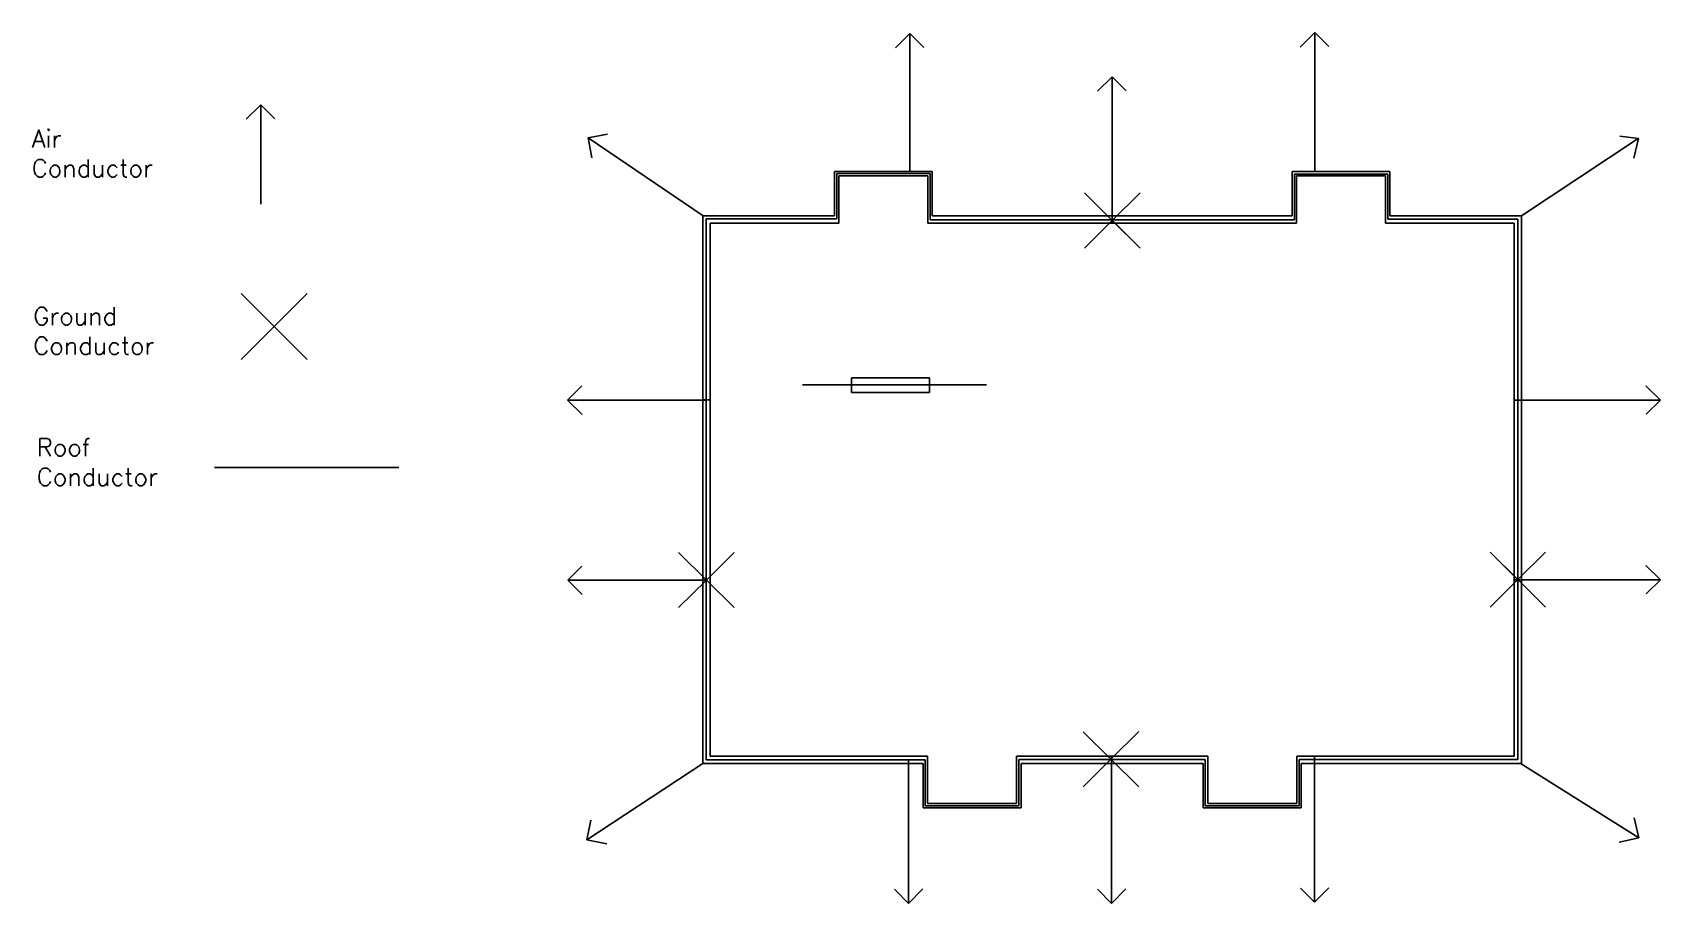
# Model space of a CAD drawing. Header units: feet. Extents: x -905 to 1294, y -889 to 288.
import ezdxf

# ---------------------------------------------------------------- set-up
doc = ezdxf.new("R2010")
doc.units = ezdxf.units.FT
doc.header["$MEASUREMENT"] = 0
doc.layers.add('Power Line', color=92, linetype='Continuous')
doc.styles.get("Standard").update_dxf_attribs({"font": 'simplex.shx', "height": 6})

msp = doc.modelspace()

# ---------------------------------------------------------------- linework, layer by layer
for p, q in [((184.5, 100.1), (178.5, 100.1)), ((304.7, 94.1), (304.7, 40.1)), ((310.7, 100.1), (310.7, 40.1)), ((796.7, 100.1), (796.7, 40.1)), ((802.7, 94.1), (802.7, 40.1)), ((922.9, 100.1), (928.9, 100.1)), ((922.9, 40.1), (922.9, 94.1)), ((922.9, 94.1), (922.9, 40.1)), ((928.9, 100.1), (928.9, 40.1)), ((184.5, 50.1), (184.5, 40.1)), ((184.5, 50.1), (184.5, 40.1)), ((922.9, 50.1), (922.9, 40.1)), ((10.7, 30.1), (82.7, 30.1)), ((10.7, 30.1), (10.7, -65.9)), ((10.7, 30.1), (82.7, 30.1)), ((14.8, 42.9), (14.8, 42.9)), ((88.7, 30.1), (88.7, 30.1)), ((88.7, 30.1), (88.7, 30.1)), ((316.7, 30.1), (430.7, 30.1)), ((316.7, 30.1), (430.7, 30.1)), ((323.9, 40.1), (681.6, 40.1)), ((323.9, 30.1), (430.7, 30.1)), ((436.7, 30.1), (550.7, 30.1)), ((436.7, 30.1), (550.7, 30.1)), ((436.7, 30.1), (550.7, 30.1)), ((670.7, 30.1), (556.7, 30.1)), ((670.7, 30.1), (556.7, 30.1)), ((670.7, 30.1), (556.7, 30.1)), ((790.7, 30.1), (676.7, 30.1)), ((790.7, 30.1), (676.7, 30.1)), ((783.6, 30.1), (676.7, 30.1)), ((681.6, 40.1), (783.6, 40.1)), ((802.7, 30.1), (796.7, 30.1)), ((1018.7, 30.1), (922.9, 30.1)), ((1018.7, 30.1), (928.9, 30.1)), ((1000.7, 30.1), (946.9, 30.1)), ((1018.7, 30.1), (1018.7, 30.1)), ((1018.7, 30.1), (1018.7, 30.1)), ((1096.7, 30.1), (1024.7, 30.1)), ((1096.7, 30.1), (1024.7, 30.1)), ((1096.7, 33.3), (1096.7, 33.3)), ((1096.7, 30.1), (1096.7, -65.9)), ((10.7, -71.9), (10.7, -219.9)), ((1096.7, -71.9), (1096.7, -219.9)), ((10.7, -225.9), (10.7, -447.9)), ((1096.7, -225.9), (1096.7, -447.9)), ((0.7, -249.9), (0.7, -303.7)), ((10.7, -249.9), (10.7, -303.7)), ((1096.7, -249.9), (1096.7, -303.7)), ((1106.7, -249.9), (1106.7, -303.7)), ((1096.7, -370.1), (1096.7, -370.3)), ((1096.7, -370.3), (1096.7, -370.3)), ((1106.7, -370.1), (1106.7, -423.9)), ((10.7, -453.9), (10.7, -689.9)), ((1096.7, -453.9), (1096.7, -689.9)), ((156.6, -699.9), (102.8, -699.9)), ((156.3, -699.9), (156.3, -699.9)), ((184.5, -699.9), (214.6, -699.9)), ((184.5, -699.9), (214.6, -699.9)), ((214.6, -699.9), (214.6, -699.9)), ((214.6, -699.9), (268.4, -699.9)), ((214.6, -699.9), (214.6, -699.9)), ((214.6, -699.9), (268.4, -699.9)), ((298.4, -699.9), (298.4, -699.9)), ((298.4, -759.9), (298.4, -699.9)), ((304.4, -753.9), (304.4, -699.9)), ((424.6, -699.9), (424.6, -753.9)), ((424.6, -753.9), (424.6, -699.9)), ((424.6, -709.9), (424.6, -699.9)), ((424.6, -709.9), (424.6, -699.9)), ((430.6, -699.9), (430.6, -759.9)), ((430.6, -699.9), (676.8, -699.9)), ((490.7, -689.9), (553.7, -689.9)), ((676.8, -759.9), (676.8, -699.9)), ((682.8, -699.9), (682.8, -753.9)), ((682.8, -753.9), (682.8, -699.9)), ((682.8, -709.9), (682.8, -699.9)), ((682.8, -709.9), (682.8, -699.9)), ((803, -753.9), (803, -699.9)), ((809, -699.9), (809, -699.9)), ((809, -759.9), (809, -699.9)), ((892.8, -689.9), (839, -689.9)), ((892.8, -689.9), (839, -689.9)), ((892.8, -699.9), (839, -699.9)), ((892.8, -689.9), (892.8, -689.9)), ((892.8, -699.9), (892.8, -699.9)), ((922.9, -699.9), (892.8, -699.9)), ((892.8, -699.9), (892.8, -699.9)), ((922.9, -699.9), (892.8, -699.9)), ((950.8, -699.9), (1004.7, -699.9)), ((951.1, -699.9), (951.1, -699.9)), ((304.4, -759.9), (298.4, -759.9)), ((424.6, -759.9), (430.6, -759.9)), ((682.8, -759.9), (676.8, -759.9)), ((803, -759.9), (809, -759.9))]:
    msp.add_line(p, q)
at = {"color": 3}
for p, q in [((304.7, 100.1), (310.7, 100.1)), ((802.7, 100.1), (796.7, 100.1)), ((0.7, 40.4), (0.7, 40.3)), ((1106.4, 43.4), (1106.4, 43.4)), ((1106.6, 43.5), (1106.6, 43.5)), ((0.7, -370.1), (0.7, -423.9)), ((10.7, -370.1), (10.7, -370.3)), ((10.7, -370.3), (10.7, -370.3)), ((0.7, -423.9), (0.7, -423.9)), ((1106.7, -423.9), (1106.7, -423.9))]:
    msp.add_line(p, q, dxfattribs=at)
at = {"color": 0}
msp.add_line((616.7, -689.9), (553.7, -689.9), dxfattribs=at)
for points in [[(184.5, 100.1), (304.7, 100.1)], [(184.5, 94.1), (304.7, 94.1)], [(922.9, 100.1), (802.7, 100.1)], [(922.9, 94.1), (802.7, 94.1)], [(424.6, -753.9), (304.4, -753.9)], [(424.6, -759.9), (304.4, -759.9)], [(682.8, -753.9), (803, -753.9)], [(682.8, -759.9), (803, -759.9)]]:
    msp.add_lwpolyline(points)
at = {"layer": 'Power Line', "color": 3}
for p, q in [((280.3, 286.7), (260.8, 267.1)), ((260.8, 267.1), (280.3, 286.7)), ((280.3, 99.1), (280.3, 286.7)), ((280.3, 286.7), (299.2, 267.6)), ((827.3, 287.8), (807.9, 268.2)), ((807.9, 268.2), (827.3, 287.8)), ((827.3, 100.2), (827.3, 287.8)), ((827.3, 287.8), (846.3, 268.7)), ((553.5, 228.1), (534.1, 208.5)), ((534.1, 208.5), (553.5, 228.1)), ((553.5, 40.5), (553.5, 228.1)), ((553.5, 228.1), (572.5, 209)), ((-596.8, 190.2), (-616.2, 170.7)), ((-616.2, 170.7), (-596.8, 190.2)), ((-596.8, 190.2), (-577.8, 171.1)), ((-596.8, 190.2), (-596.8, 55.8)), ((-154.5, 145.3), (-128.1, 150.3)), ((0.9, 40.3), (-154.5, 145.3)), ((-154.5, 145.3), (-149.2, 118.3)), ((-149.2, 118.3), (-154.5, 145.3)), ((1106.7, 40.1), (1264.3, 144.6)), ((1264.8, 144.5), (1239.5, 147.8)), ((1264.8, 144.5), (1258.7, 117.8)), ((1258.7, 117.8), (1264.8, 144.5)), ((181.5, 36), (181.5, 97.5)), ((181.5, 97.5), (308, 97.5)), ((307.8, 34.6), (307.8, 97.5)), ((800, 34.6), (800, 96.5)), ((800, 96.5), (926, 96.5)), ((924.5, 96.5), (926.1, 96.5)), ((926.1, 96.5), (926.1, 35.6)), ((591.4, -3.4), (516.4, 71.1)), ((516.4, 71.1), (553.9, 33.8)), ((553.9, 33.8), (591.4, 71.1)), ((5.2, -694.9), (5.2, 36)), ((5.2, 36), (181.5, 36)), ((798.5, 34.6), (307.8, 34.6)), ((516.4, -3.4), (553.9, 33.8)), ((926.1, 35.6), (1101.9, 35.6)), ((1101.9, 35.6), (1101.9, -694.8)), ((-623, -154), (-534, -65)), ((-578.5, -109.5), (-623, -65)), ((-623, -65), (-534, -154)), ((-534, -65), (-578.5, -109.5)), ((-578.5, -109.5), (-623, -154)), ((-578.5, -109.5), (-578.5, -109.5)), ((-578.5, -109.5), (-578.5, -109.5)), ((-182.1, -208.8), (-163, -189.8)), ((1294.4, -208.9), (1274.9, -189.5)), ((1274.9, -189.5), (1294.4, -208.9)), ((5.5, -208.8), (-182.1, -208.8)), ((-182.1, -208.8), (-162.5, -228.2)), ((-162.5, -228.2), (-182.1, -208.8)), ((0.6, -208.7), (10.8, -208.7)), ((1106.5, -209.1), (1096.7, -209.1)), ((1096.7, -225.9), (1096.7, -219.9)), ((1106.9, -208.9), (1294.4, -208.9)), ((1294.4, -208.9), (1275.3, -227.9)), ((-659, -299.8), (-410.1, -299.8)), ((42.8, -489.3), (-32.1, -414.8)), ((-32.1, -414.8), (5.4, -452.1)), ((5.4, -452.1), (42.8, -414.8)), ((1139.2, -488.7), (1064.3, -414.2)), ((1064.3, -414.2), (1101.8, -451.5)), ((1101.8, -451.5), (1139.2, -414.2)), ((-182, -452.3), (-162.9, -433.4)), ((1294.5, -451.9), (1274.9, -432.5)), ((1274.9, -432.5), (1294.5, -451.9)), ((5.6, -452.3), (-182, -452.3)), ((-182, -452.3), (-162.4, -471.7)), ((-162.4, -471.7), (-182, -452.3)), ((5.4, -452.1), (-32.1, -489.3)), ((-32.1, -489.3), (5.4, -452.1)), ((5.4, -452.1), (5.4, -452.1)), ((5.4, -452.1), (5.4, -452.1)), ((5.4, -452.1), (5.4, -452.1)), ((5.4, -452.1), (42.8, -489.3)), ((1101.8, -451.5), (1064.3, -488.7)), ((1064.3, -488.7), (1101.8, -451.5)), ((1106.8, -451.7), (1096.8, -451.7)), ((1101.8, -451.5), (1101.8, -451.5)), ((1101.8, -451.5), (1101.8, -451.5)), ((1101.8, -451.5), (1101.8, -451.5)), ((1101.8, -451.5), (1139.2, -488.7)), ((1106.9, -451.9), (1294.5, -451.9)), ((1294.5, -451.9), (1275.4, -470.9)), ((589.6, -731.5), (514.6, -657)), ((514.6, -657), (552.1, -694.2)), ((552.1, -694.2), (589.6, -656.9)), ((0.8, -700.1), (-156, -803)), ((0.8, -699.9), (11.7, -699.9)), ((5.2, -694.9), (300.9, -694.9)), ((278.7, -701.5), (278.7, -889.1)), ((300.9, -694.9), (300.9, -757)), ((427.5, -757), (427.5, -694.5)), ((427.5, -694.5), (679.3, -694.5)), ((552.1, -694.2), (514.7, -731.5)), ((514.7, -731.5), (552.1, -694.2)), ((552.1, -694.2), (552.1, -694.2)), ((552.1, -694.2), (552.1, -694.2)), ((552.1, -694.2), (552.1, -694.2)), ((552.1, -694.2), (589.6, -731.5)), ((552.7, -701.4), (552.7, -690.3)), ((552.8, -701.5), (552.8, -889.1)), ((679.3, -694.5), (679.3, -757)), ((1101.9, -694.8), (806.2, -694.8)), ((806.2, -694.8), (806.2, -757)), ((827.1, -700), (827.1, -887.6)), ((1095.9, -699.9), (1106.7, -699.9)), ((1106.3, -700.4), (1265.1, -800.3)), ((301.5, -757), (300.9, -757)), ((301, -757), (427.5, -757)), ((427, -757), (427.5, -757)), ((681.5, -757), (679.3, -757)), ((679.5, -757), (806, -757)), ((806, -757), (806.2, -757)), ((-156, -803), (-150.5, -776.7)), ((1265.1, -800.3), (1258.9, -773.4)), ((1258.9, -773.4), (1265.1, -800.3)), ((-156, -803), (-129, -808.5)), ((-129, -808.5), (-156, -803)), ((1265.1, -800.3), (1238.8, -806.2)), ((278.7, -889.1), (259.7, -870)), ((278.7, -889.1), (298.1, -869.6)), ((298.1, -869.6), (278.7, -889.1)), ((552.8, -889.1), (533.9, -870)), ((552.8, -889.1), (572.2, -869.6)), ((572.2, -869.6), (552.8, -889.1)), ((827.1, -887.6), (808.1, -868.5)), ((827.1, -887.6), (846.5, -868)), ((846.5, -868), (827.1, -887.6))]:
    msp.add_line(p, q, dxfattribs=at)
at = {"layer": 'Power Line', "color": 0}
for p, q in [((178.5, 100.1), (178.5, 40.1)), ((184.5, 50.1), (184.5, 94.1)), ((926.1, 35.6), (926.1, 96.5)), ((178.5, 40.1), (0.6, 40.1)), ((0.6, 40.1), (0.6, -700.2)), ((10.7, -453.9), (10.7, 30.1)), ((82.7, 30.1), (88.7, 30.1)), ((88.7, 30.1), (169.4, 30.1)), ((184.5, 30.1), (169.4, 30.1)), ((169.4, 30.1), (184.5, 30.1)), ((184.5, 40.1), (184.5, 30.1)), ((304.7, 30.1), (304.7, 40.1)), ((310.7, 30.1), (304.7, 30.1)), ((304.7, 30.1), (802.7, 30.1)), ((323.9, 40.1), (310.7, 40.1)), ((316.7, 30.1), (310.7, 30.1)), ((553.9, 33.8), (516.4, -3.4)), ((553.5, 39.8), (553.5, 29.3)), ((553.9, 33.8), (553.9, 33.8)), ((553.9, 33.8), (553.9, 33.8)), ((553.9, 33.8), (553.9, 33.8)), ((553.9, 33.8), (591.4, -3.4)), ((796.7, 40.1), (783.6, 40.1)), ((798.5, 34.6), (800, 34.6)), ((802.7, 40.1), (802.7, 30.1)), ((922.9, 40.1), (922.9, 30.1)), ((922.9, 30.1), (1096.7, 30.1)), ((928.9, 40.1), (1106.7, 40.1)), ((1024.7, 30.1), (1018.7, 30.1)), ((1018.7, 30.1), (1018.7, 30.1)), ((1096.7, 30.1), (1096.7, -689.9)), ((1106.7, -249.9), (1106.7, 40.1)), ((1096.7, -71.9), (1096.7, -65.9)), ((135.2, -188.1), (384.1, -188.1)), ((1106.7, -370.1), (1106.7, -303.7)), ((1106.7, -423.9), (1106.7, -700.6)), ((298.4, -699.9), (0.6, -699.9)), ((10.7, -689.9), (304.4, -689.9)), ((278.7, -701.6), (278.7, -694.9)), ((304.4, -699.9), (304.4, -689.9)), ((424.6, -699.9), (424.6, -689.9)), ((424.6, -689.9), (490.7, -689.9)), ((616.7, -689.9), (682.8, -689.9)), ((682.8, -699.9), (682.8, -689.9)), ((803, -699.9), (803, -689.9)), ((803, -689.9), (839, -689.9)), ((809, -699.9), (839, -699.9)), ((827.1, -700), (827.1, -689.9)), ((839, -699.9), (1011.7, -699.9)), ((892.8, -689.9), (1096.7, -689.9)), ((1011.7, -699.9), (1095.9, -699.9)), ((427.5, -757), (427.5, -757))]:
    msp.add_line(p, q, dxfattribs=at)
msp.add_lwpolyline([(201.7, -179), (306.7, -179), (306.7, -198.5), (201.7, -198.5)], close=True, dxfattribs=at)

# ---------------------------------------------------------------- texts
at = {"layer": 'Power Line', "color": 0, "char_height": 24, "attachment_point": 1}
for s, insert, width in [('Air Conductor', (-906, 156.4), 127.94), ('Ground \\PConductor', (-903.9, -83.5), 280.308), ('Roof\\PConductor', (-899.2, -260.7), 350.395)]:
    msp.add_mtext(s, dxfattribs=dict(at, insert=insert, width=width))

doc.saveas('drawing.dxf')
